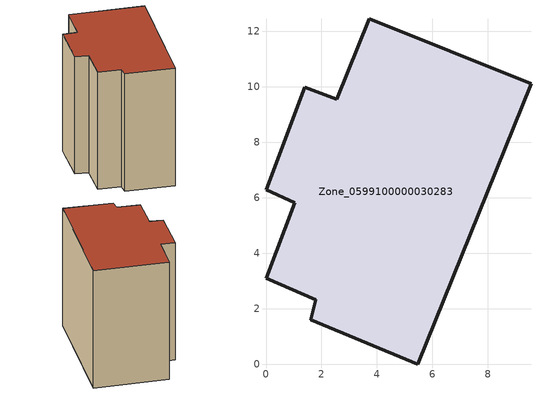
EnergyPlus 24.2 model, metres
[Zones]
Zone_0599100000030283
 floor ground (C_G): 1.8,2.32 0,3.1 1.03,5.82 0.01,6.28 1.4,9.98 2.56,9.54 3.73,12.44 9.55,10.1 5.48,0 1.61,1.59 z0
 wall outside (C_F): 9.55,10.1 3.73,12.44 2.56,9.54 1.4,9.98 0.01,6.28 1.03,5.82 0,3.1 1.8,2.32 1.61,1.59 5.48,0 9.55,10.1 z0:10.68
 roof outside (C_R): 0,3.1 1.8,2.32 1.61,1.59 5.48,0 9.55,10.1 3.73,12.44 2.56,9.54 1.4,9.98 0.01,6.28 1.03,5.82 z10.68
[BUILDING]
Pand.0599100000030283: North Axis=0; Terrain=City; Loads Convergence Tolerance Value=0.04; Temperature Convergence Tolerance Value=0.4; Solar Distribution=FullExterior; Maximum Number of Warmup Days=25; Minimum Number of Warmup Days=1
[Site:Location]
Rotterdam.The.Hague.AP_ZH_NLD Design_Conditions: Latitude=51.96; Longitude=4.45; Time Zone=1; Elevation=-4.5
[SITE:GROUNDTEMPERATURE:BUILDINGSURFACE]
18, 18, 18, 18, 18, 18, 18, 18, 18, 18, 18, 18
[MATERIAL] Thermal Absorptance=0.9; Solar Absorptance=0.7; Visible Absorptance=0.7
Name | Roughness | Thickness | Conductivity | Density | Specific Heat
G.TC.1946 | MediumSmooth | 0.15 | 1 | 540 | 1210
F.TC.1946 | Rough | 0.3 | 0.857143 | 1920 | 840
R.TC.1946 | MediumRough | 0.2 | 0.909091 | 1500 | 1000
[CONSTRUCTION]
C_G: G.TC.1946
C_F: F.TC.1946
C_R: R.TC.1946
[ZONE]
Zone_0599100000030283: Type=1; Multiplier=1; Ceiling Height=Autocalculate; Volume=Autocalculate; Floor Area=autocalculate; Part of Total Floor Area=Yes
[ZONEINFILTRATION:DESIGNFLOWRATE]
Infil_Zone_0599100000030283: Zone or ZoneList or Space or SpaceList=Zone_0599100000030283; Schedule=AlwaysOn; Design Flow Rate Calculation Method=Flow/Area; Flow Rate per Floor Area=0.003; Constant Term Coefficient=1; Temperature Term Coefficient=0; Velocity Term Coefficient=0; Velocity Squared Term Coefficient=0
[HVACTEMPLATE:ZONE:IDEALLOADSAIRSYSTEM]
Zone_0599100000030283: Maximum Heating Supply Air Temperature=50; Minimum Cooling Supply Air Temperature=13; Maximum Heating Supply Air Humidity Ratio=0.0156; Minimum Cooling Supply Air Humidity Ratio=0.0077; Heating Limit=NoLimit; Cooling Limit=NoLimit; Dehumidification Control Type=ConstantSensibleHeatRatio; Cooling Sensible Heat Ratio=0.7; Dehumidification Setpoint=60; Humidification Control Type=None; Humidification Setpoint=30; Outdoor Air Method=None; Outdoor Air Flow Rate per Person=0.00944; Outdoor Air Flow Rate per Zone Floor Area=0; Outdoor Air Flow Rate per Zone=0; Demand Controlled Ventilation Type=None; Outdoor Air Economizer Type=NoEconomizer; Heat Recovery Type=None; Sensible Heat Recovery Effectiveness=0.7; Latent Heat Recovery Effectiveness=0.65
[ZONECONTROL:THERMOSTAT]
ThermostatControl_Zone_0599100000030283: Zone or ZoneList=Zone_0599100000030283; Control Type Schedule=DualSetpointControlType; Control 1=Thermostat_Zone_0599100000030283; Temperature Difference Between Cutout And Setpoint=0
[THERMOSTATSETPOINT:DUALSETPOINT]
Thermostat_Zone_0599100000030283: Heating Setpoint Temperature Schedule=HeatingSetpoint_Zone_0599100000030283; Cooling Setpoint Temperature Schedule=CoolingSetpoint_Zone_0599100000030283
[SCHEDULE:COMPACT]
HeatingSetpoint_Zone_0599100000030283: Through: 12/31, For: AllDays, Until: 24:00, 21
CoolingSetpoint_Zone_0599100000030283: Through: 12/31, For: AllDays, Until: 24:00, 24
DualSetpointControlType: Through: 12/31, For: AllDays, Until: 24:00, 4
AlwaysOn: Through: 12/31, For: AllDays, Until: 24:00, 1
